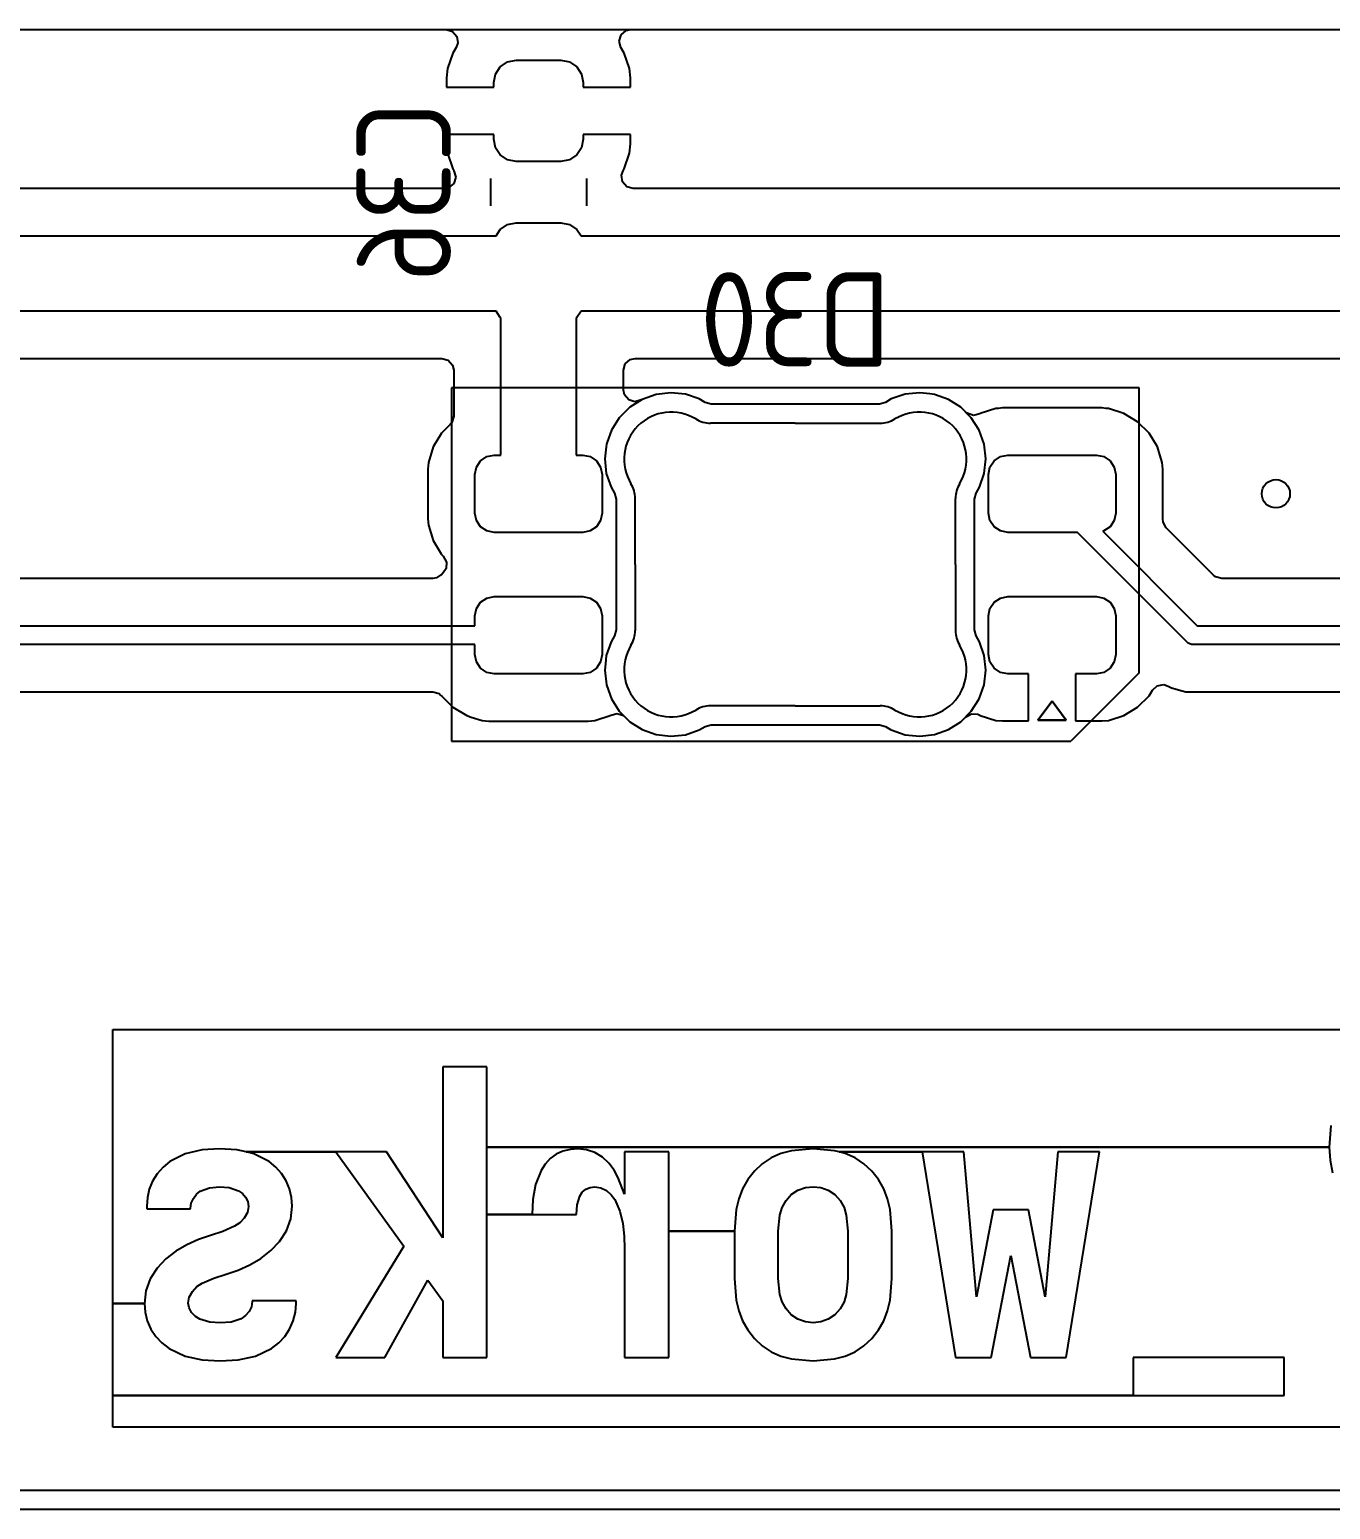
# Model space of a CAD drawing. Header units: millimetres. Extents: x 45 to 545, y -265 to -129.
# Drawn here: x 83.87 to 97.68, y -265.47 to -249.77 of the extents above; entities that cross this region are included whole.
import ezdxf
from ezdxf.enums import TextEntityAlignment as Align

# ---------------------------------------------------------------- set-up
doc = ezdxf.new("R2010")
doc.units = ezdxf.units.MM
for name, color, linetype, true_color in [('B.Cu', 151, 'CONTINUOUS', 0x6fccdb), ('B.Silkscreen', 203, 'CONTINUOUS', 0x8864cb), ('Edge.Cuts', 111, 'CONTINUOUS', 0x81ffbe), ('F.Cu', 241, 'CONTINUOUS', 0xe27299)]:
    doc.layers.add(name, color=color, linetype=linetype, true_color=true_color)
doc.styles.add('KICAD', font='isocp.shx')

msp = doc.modelspace()

# ---------------------------------------------------------------- linework, layer by layer
at = {"layer": 'B.Cu', "linetype": 'CONTINUOUS'}
for p, q in [((75.754229, -249.775), (88.295771, -249.775)), ((88.295771, -249.775), (88.36281, -249.794685)), ((90.151172, -249.830042), (90.204813, -249.785272)), ((90.204813, -249.785272), (90.254229, -249.775)), ((90.254229, -249.775), (102.795771, -249.775)), ((88.36281, -249.794685), (88.408565, -249.847489)), ((88.418509, -249.916647), (88.401309, -249.964098)), ((88.408565, -249.847489), (88.418509, -249.916647)), ((90.13025, -249.896706), (90.151172, -249.830042)), ((90.148691, -249.964098), (90.13025, -249.896706)), ((88.364546, -250.023699), (88.310319, -250.187347)), ((88.364549, -250.023692), (88.364546, -250.023699)), ((88.401309, -249.964098), (88.364549, -250.023692)), ((88.946613, -250.118079), (89.0375, -250.1)), ((89.0375, -250.1), (89.5125, -250.1)), ((89.5125, -250.1), (89.603387, -250.118079)), ((90.18545, -250.023692), (90.148691, -249.964098)), ((90.185453, -250.023699), (90.18545, -250.023692)), ((90.23968, -250.187347), (90.185453, -250.023699)), ((88.310319, -250.187347), (88.3, -250.288345)), ((88.8, -250.3375), (88.818079, -250.246613)), ((88.818079, -250.246613), (88.869562, -250.169562)), ((88.869562, -250.169562), (88.946613, -250.118079)), ((89.603387, -250.118079), (89.680438, -250.169562)), ((89.680438, -250.169562), (89.731921, -250.246613)), ((89.731921, -250.246613), (89.75, -250.3375)), ((90.249998, -250.288345), (90.23968, -250.187347)), ((88.3, -250.288345), (88.3, -250.3875)), ((88.3, -250.3875), (88.8, -250.3875)), ((88.8, -250.3875), (88.8, -250.3375)), ((89.75, -250.3375), (89.75, -250.3875)), ((89.75, -250.3875), (90.249999, -250.3875)), ((90.249999, -250.28836), (90.249998, -250.288345)), ((90.249999, -250.3875), (90.249999, -250.28836)), ((88.8, -250.8875), (88.300001, -250.8875)), ((88.300001, -250.8875), (88.300001, -250.986654)), ((88.300001, -250.986654), (88.310319, -251.087652)), ((88.8, -250.9375), (88.8, -250.8875)), ((88.818079, -251.028387), (88.8, -250.9375)), ((88.869562, -251.105438), (88.818079, -251.028387)), ((89.731921, -251.028387), (89.680438, -251.105438)), ((89.75, -250.9375), (89.731921, -251.028387)), ((90.25, -250.8875), (89.75, -250.8875)), ((89.75, -250.8875), (89.75, -250.9375)), ((90.23968, -251.087652), (90.249999, -250.986654)), ((90.249999, -250.986654), (90.25, -250.986641)), ((90.25, -250.986641), (90.25, -250.8875)), ((88.310319, -251.087652), (88.364546, -251.2513)), ((88.946613, -251.156921), (88.869562, -251.105438)), ((89.0375, -251.175), (88.946613, -251.156921)), ((89.5125, -251.175), (89.0375, -251.175)), ((89.603387, -251.156921), (89.5125, -251.175)), ((89.680438, -251.105438), (89.603387, -251.156921)), ((90.185453, -251.2513), (90.23968, -251.087652)), ((88.364546, -251.2513), (88.364549, -251.251307)), ((88.364549, -251.251307), (88.37787, -251.272902)), ((88.396311, -251.340294), (88.375389, -251.406958)), ((88.37787, -251.272902), (88.396311, -251.340294)), ((90.15493, -251.320353), (90.17213, -251.272902)), ((90.164874, -251.389511), (90.15493, -251.320353)), ((90.17213, -251.272902), (90.18545, -251.251307)), ((90.18545, -251.251307), (90.185453, -251.2513)), ((88.272332, -251.462), (75.777668, -251.462)), ((88.321748, -251.451728), (88.272332, -251.462)), ((88.375389, -251.406958), (88.321748, -251.451728)), ((90.210629, -251.442315), (90.164874, -251.389511)), ((90.277668, -251.462), (90.210629, -251.442315)), ((102.772332, -251.462), (90.277668, -251.462)), ((88.946613, -251.843079), (89.0375, -251.825)), ((89.0375, -251.825), (89.5125, -251.825)), ((89.5125, -251.825), (89.603387, -251.843079)), ((75.225832, -251.9625), (88.824168, -251.9625)), ((88.824168, -251.9625), (88.869562, -251.894562)), ((88.869562, -251.894562), (88.946613, -251.843079)), ((89.603387, -251.843079), (89.680438, -251.894562)), ((89.680438, -251.894562), (89.725832, -251.9625)), ((89.725832, -251.9625), (103.324168, -251.9625)), ((88.824168, -252.7625), (75.225832, -252.7625)), ((88.869562, -252.830438), (88.824168, -252.7625)), ((89.725832, -252.7625), (89.680438, -252.830438)), ((103.324168, -252.7625), (89.725832, -252.7625)), ((88.875, -252.834071), (88.869562, -252.830438)), ((88.875, -254.29), (88.875, -252.834071)), ((89.680438, -252.830438), (89.675, -252.834071)), ((89.675, -252.834071), (89.675, -254.29)), ((75.7995, -253.263), (88.2505, -253.263)), ((88.2505, -253.263), (88.317539, -253.282685)), ((88.317539, -253.282685), (88.363294, -253.335489)), ((88.363294, -253.335489), (88.3745, -253.387)), ((88.3745, -253.387), (88.3745, -253.876409)), ((90.1755, -253.387), (90.195185, -253.319961)), ((90.1755, -253.599687), (90.1755, -253.387)), ((90.195185, -253.319961), (90.247989, -253.274206)), ((90.247989, -253.274206), (90.2995, -253.263)), ((90.2995, -253.263), (102.7505, -253.263)), ((90.186295, -253.65029), (90.1755, -253.599687)), ((90.231624, -253.70346), (90.186295, -253.65029)), ((90.298503, -253.723683), (90.231624, -253.70346)), ((90.365699, -253.704538), (90.298503, -253.723683)), ((90.374926, -253.698712), (90.365699, -253.704538)), ((90.522267, -253.64644), (90.374926, -253.698712)), ((90.522268, -253.64644), (90.522267, -253.64644)), ((90.677509, -253.627929), (90.522268, -253.64644)), ((90.67751, -253.627929), (90.677509, -253.627929)), ((90.677511, -253.627929), (90.67751, -253.627929)), ((90.833011, -253.644089), (90.677511, -253.627929)), ((90.833014, -253.64409), (90.833011, -253.644089)), ((90.981128, -253.694129), (90.833014, -253.64409)), ((91.041831, -253.731271), (90.981128, -253.694129)), ((93.01887, -253.694129), (92.958169, -253.731271)), ((93.018871, -253.694129), (93.01887, -253.694129)), ((93.166986, -253.644091), (93.018871, -253.694129)), ((93.322487, -253.627931), (93.166986, -253.644091)), ((93.322488, -253.627931), (93.322487, -253.627931)), ((93.322491, -253.627931), (93.322488, -253.627931)), ((93.425984, -253.640271), (93.322491, -253.627931)), ((93.477733, -253.646442), (93.425984, -253.640271)), ((93.625074, -253.698716), (93.477731, -253.646442)), ((93.477731, -253.646442), (93.477733, -253.646442)), ((93.757274, -253.782182), (93.625074, -253.698716)), ((91.106549, -253.7495), (91.041831, -253.731271)), ((92.893451, -253.7495), (91.106549, -253.7495)), ((92.958169, -253.731271), (92.893451, -253.7495)), ((93.806565, -253.831473), (93.757274, -253.782182)), ((93.824361, -253.846223), (93.806565, -253.831473)), ((93.890834, -253.867745), (93.824361, -253.846223)), ((93.95839, -253.849913), (93.890834, -253.867745)), ((93.963327, -253.846928), (93.95839, -253.849913)), ((93.963329, -253.846927), (93.963327, -253.846928)), ((94.126894, -253.795959), (93.963329, -253.846927)), ((94.155327, -253.793375), (94.126894, -253.795959)), ((94.197974, -253.7895), (94.155327, -253.793375)), ((95.252026, -253.7895), (94.197974, -253.7895)), ((95.294672, -253.793375), (95.252026, -253.7895)), ((95.323106, -253.795959), (95.294672, -253.793375)), ((95.48667, -253.846927), (95.323104, -253.795959)), ((95.323104, -253.795959), (95.323106, -253.795959)), ((95.486671, -253.846928), (95.486669, -253.846927)), ((95.486669, -253.846927), (95.48667, -253.846927)), ((95.486673, -253.846929), (95.486671, -253.846928)), ((95.633291, -253.935563), (95.486673, -253.846929)), ((88.338181, -253.96409), (88.245566, -254.056704)), ((88.354815, -253.943448), (88.338181, -253.96409)), ((88.3745, -253.876409), (88.354815, -253.943448)), ((95.633294, -253.935565), (95.633291, -253.935563)), ((95.754434, -254.056705), (95.633294, -253.935565)), ((88.245565, -254.056705), (88.156927, -254.203329)), ((88.245566, -254.056704), (88.245565, -254.056705)), ((95.754435, -254.056707), (95.754434, -254.056705)), ((95.754437, -254.056709), (95.754435, -254.056707)), ((95.842281, -254.20202), (95.754437, -254.056709)), ((88.156927, -254.203329), (88.105959, -254.366894)), ((88.660043, -254.350043), (88.72655, -254.305605)), ((88.72655, -254.305605), (88.805, -254.29)), ((88.805, -254.29), (88.875, -254.29)), ((89.675, -254.29), (89.745, -254.29)), ((89.745, -254.29), (89.82345, -254.305605)), ((89.82345, -254.305605), (89.889957, -254.350043)), ((94.110043, -254.350043), (94.17655, -254.305605)), ((94.17655, -254.305605), (94.255, -254.29)), ((94.255, -254.29), (95.195, -254.29)), ((95.195, -254.29), (95.27345, -254.305605)), ((95.27345, -254.305605), (95.339957, -254.350043)), ((95.843072, -254.203329), (95.842281, -254.20202)), ((95.868556, -254.285111), (95.843072, -254.203329)), ((95.894041, -254.366896), (95.868556, -254.285111)), ((88.105959, -254.366896), (88.0995, -254.437974)), ((88.0995, -254.437974), (88.0995, -254.962026)), ((88.105959, -254.366894), (88.105959, -254.366896)), ((88.6, -254.495), (88.615605, -254.41655)), ((88.6, -254.905), (88.6, -254.495)), ((88.615605, -254.41655), (88.660043, -254.350043)), ((89.889957, -254.350043), (89.934395, -254.41655)), ((89.934395, -254.41655), (89.95, -254.495)), ((89.95, -254.495), (89.95, -254.905)), ((94.05, -254.495), (94.065605, -254.41655)), ((94.05, -254.905), (94.05, -254.495)), ((94.065605, -254.41655), (94.110043, -254.350043)), ((95.339957, -254.350043), (95.384395, -254.41655)), ((95.384395, -254.41655), (95.4, -254.495)), ((95.4, -254.495), (95.4, -254.905)), ((95.9005, -254.437974), (95.894041, -254.366896)), ((95.9005, -254.962026), (95.9005, -254.437974)), ((88.0995, -254.962026), (88.10301, -255.000656)), ((88.615605, -254.98345), (88.6, -254.905)), ((89.95, -254.905), (89.934395, -254.98345)), ((94.065605, -254.98345), (94.05, -254.905)), ((95.4, -254.905), (95.384395, -254.98345)), ((95.900373, -254.964825), (95.900432, -254.96351)), ((95.9005, -254.96483), (95.900373, -254.964825)), ((95.900405, -254.963067), (95.9005, -254.962026)), ((95.900432, -254.96351), (95.900405, -254.963067)), ((95.9005, -254.964836), (95.9005, -254.96483)), ((95.900515, -254.964836), (95.9005, -254.964836)), ((95.902729, -255.000656), (95.900515, -254.964836)), ((88.10301, -255.000656), (88.105959, -255.033105)), ((88.105959, -255.033105), (88.156927, -255.19667)), ((88.660043, -255.049957), (88.615605, -254.98345)), ((88.72655, -255.094395), (88.660043, -255.049957)), ((88.805, -255.11), (88.72655, -255.094395)), ((89.745, -255.11), (88.805, -255.11)), ((89.82345, -255.094395), (89.745, -255.11)), ((89.889957, -255.049957), (89.82345, -255.094395)), ((89.934395, -254.98345), (89.889957, -255.049957)), ((94.110043, -255.049957), (94.065605, -254.98345)), ((94.17655, -255.094395), (94.110043, -255.049957)), ((94.255, -255.11), (94.17655, -255.094395)), ((94.993578, -255.11), (94.255, -255.11)), ((96.154289, -256.27071), (94.993578, -255.11)), ((95.27345, -255.094395), (95.262912, -255.096491)), ((95.262912, -255.096491), (96.266421, -256.1)), ((95.339957, -255.049957), (95.27345, -255.094395)), ((95.384395, -254.98345), (95.339957, -255.049957)), ((95.936214, -255.061979), (95.902729, -255.000656)), ((96.437416, -255.563181), (95.936214, -255.061979)), ((88.156927, -255.19667), (88.156929, -255.196673)), ((88.156929, -255.196673), (88.242355, -255.337985)), ((88.242355, -255.337985), (88.245565, -255.343294)), ((88.245565, -255.343294), (88.26459, -255.362319)), ((88.26459, -255.362319), (88.298075, -255.423642)), ((88.298075, -255.423642), (88.293091, -255.493334)), ((88.192438, -255.592604), (88.151663, -255.5995)), ((88.238164, -255.559914), (88.192438, -255.592604)), ((88.240261, -255.562011), (88.238164, -255.559914)), ((88.264592, -255.537679), (88.240261, -255.562011)), ((88.293091, -255.493334), (88.264592, -255.537679)), ((96.458058, -255.579815), (96.437416, -255.563181)), ((96.525097, -255.5995), (96.458058, -255.579815)), ((88.151663, -255.5995), (82.025097, -255.5995)), ((102.651663, -255.5995), (96.525097, -255.5995)), ((88.615605, -255.91655), (88.660043, -255.850043)), ((88.660043, -255.850043), (88.72655, -255.805605)), ((88.72655, -255.805605), (88.805, -255.79)), ((88.805, -255.79), (89.745, -255.79)), ((89.745, -255.79), (89.82345, -255.805605)), ((89.82345, -255.805605), (89.889957, -255.850043)), ((89.889957, -255.850043), (89.934395, -255.91655)), ((94.065605, -255.91655), (94.110043, -255.850043)), ((94.110043, -255.850043), (94.17655, -255.805605)), ((94.17655, -255.805605), (94.255, -255.79)), ((94.255, -255.79), (95.195, -255.79)), ((95.195, -255.79), (95.27345, -255.805605)), ((95.27345, -255.805605), (95.339957, -255.850043)), ((95.339957, -255.850043), (95.384395, -255.91655)), ((88.6, -255.995), (88.615605, -255.91655)), ((88.6, -256.1), (88.6, -255.995)), ((89.934395, -255.91655), (89.95, -255.995)), ((89.95, -255.995), (89.95, -256.405)), ((94.05, -255.995), (94.065605, -255.91655)), ((94.05, -256.405), (94.05, -255.995)), ((95.384395, -255.91655), (95.4, -255.995)), ((95.4, -255.995), (95.4, -256.405)), ((81.766421, -256.1), (88.6, -256.1)), ((96.266421, -256.1), (103.1, -256.1)), ((88.6, -256.3), (81.725, -256.3)), ((88.6, -256.405), (88.6, -256.3)), ((96.169442, -256.283147), (96.154289, -256.27071)), ((96.18, -256.28752), (96.169442, -256.283147)), ((96.205491, -256.298079), (96.18, -256.28752)), ((96.225, -256.3), (96.205491, -256.298079)), ((103.1, -256.3), (96.225, -256.3)), ((88.615605, -256.48345), (88.6, -256.405)), ((88.660043, -256.549957), (88.615605, -256.48345)), ((89.934395, -256.48345), (89.889957, -256.549957)), ((89.95, -256.405), (89.934395, -256.48345)), ((94.065605, -256.48345), (94.05, -256.405)), ((94.110043, -256.549957), (94.065605, -256.48345)), ((95.384395, -256.48345), (95.339957, -256.549957)), ((95.4, -256.405), (95.384395, -256.48345)), ((88.72655, -256.594395), (88.660043, -256.549957)), ((88.805, -256.61), (88.72655, -256.594395)), ((89.745, -256.61), (88.805, -256.61)), ((89.82345, -256.594395), (89.745, -256.61)), ((89.889957, -256.549957), (89.82345, -256.594395)), ((94.17655, -256.594395), (94.110043, -256.549957)), ((94.255, -256.61), (94.17655, -256.594395)), ((94.475, -256.61), (94.255, -256.61)), ((94.475, -257.11), (94.475, -256.61)), ((95.195, -256.61), (94.975, -256.61)), ((94.975, -256.61), (94.975, -257.11)), ((95.27345, -256.594395), (95.195, -256.61)), ((95.339957, -256.549957), (95.27345, -256.594395)), ((81.645943, -256.8005), (88.151663, -256.8005)), ((88.151663, -256.8005), (88.218702, -256.820185)), ((88.218702, -256.820185), (88.239301, -256.838945)), ((88.239301, -256.838945), (88.24026, -256.837987)), ((88.24026, -256.837987), (88.245561, -256.843288)), ((88.245561, -256.843288), (88.245563, -256.843291)), ((88.245563, -256.843291), (88.366709, -256.964437)), ((95.632983, -256.964037), (95.754037, -256.842983)), ((95.754037, -256.842983), (95.790423, -256.782794)), ((95.790423, -256.782794), (95.841951, -256.735607)), ((95.841951, -256.735607), (95.91081, -256.723768)), ((95.91081, -256.723768), (95.95854, -256.739557)), ((95.95854, -256.739557), (95.993216, -256.759577)), ((95.993216, -256.759577), (96.105019, -256.789534)), ((96.105019, -256.789534), (96.145942, -256.8005)), ((96.145942, -256.8005), (96.145943, -256.8005)), ((96.145943, -256.8005), (102.651663, -256.8005)), ((88.366709, -256.964437), (88.513327, -257.053071)), ((95.486463, -257.052612), (95.632983, -256.964037)), ((88.513327, -257.053071), (88.51333, -257.053072)), ((88.51333, -257.053072), (88.513329, -257.053072)), ((88.513329, -257.053072), (88.561756, -257.068162)), ((88.561756, -257.068162), (88.676896, -257.104041)), ((88.676896, -257.104041), (88.747974, -257.1105)), ((88.747974, -257.1105), (88.747977, -257.1105)), ((88.747977, -257.1105), (89.802023, -257.1105)), ((89.802023, -257.1105), (89.802026, -257.1105)), ((89.802026, -257.1105), (89.873104, -257.104041)), ((89.873104, -257.104041), (90.036673, -257.053071)), ((90.036673, -257.053071), (90.041603, -257.05009)), ((90.041603, -257.05009), (90.109155, -257.032254)), ((90.109155, -257.032254), (90.17563, -257.05377)), ((90.17563, -257.05377), (90.193434, -257.068526)), ((90.193434, -257.068526), (90.242725, -257.117817)), ((90.242725, -257.117817), (90.242727, -257.117818)), ((90.242727, -257.117818), (90.242729, -257.11782)), ((90.242729, -257.11782), (90.374926, -257.201284)), ((91.041828, -257.168728), (91.106548, -257.1505)), ((91.106548, -257.1505), (91.139522, -257.150501)), ((91.139522, -257.150501), (91.139524, -257.1505)), ((91.139524, -257.1505), (91.960118, -257.1505)), ((91.960118, -257.1505), (92.860473, -257.1505)), ((92.860473, -257.1505), (92.893452, -257.1505)), ((92.893452, -257.1505), (92.958172, -257.16873)), ((93.625074, -257.201284), (93.757271, -257.11782)), ((93.757271, -257.11782), (93.806929, -257.068162)), ((93.806929, -257.068162), (93.868252, -257.034676)), ((93.868252, -257.034676), (93.937943, -257.03966)), ((93.937943, -257.03966), (93.958762, -257.049726)), ((93.958762, -257.049726), (93.963535, -257.052611)), ((93.963535, -257.052611), (93.963536, -257.052612)), ((93.963536, -257.052612), (94.126986, -257.103544)), ((94.126986, -257.103544), (94.126984, -257.103544)), ((94.126984, -257.103544), (94.198023, -257.11)), ((94.198023, -257.11), (94.475, -257.11)), ((94.975, -257.11), (95.251977, -257.11)), ((95.251977, -257.11), (95.323014, -257.103544)), ((95.323014, -257.103544), (95.486463, -257.052612)), ((90.374926, -257.201284), (90.522269, -257.253558)), ((90.522269, -257.253558), (90.677509, -257.272069)), ((90.677509, -257.272069), (90.833012, -257.255909)), ((90.833012, -257.255909), (90.981128, -257.205871)), ((90.981128, -257.205871), (91.041828, -257.168728)), ((92.958172, -257.16873), (93.011373, -257.201283)), ((93.011373, -257.201283), (93.018872, -257.205871)), ((93.018872, -257.205871), (93.166988, -257.255909)), ((93.166988, -257.255909), (93.322491, -257.272069)), ((93.322491, -257.272069), (93.477731, -257.253558)), ((93.477731, -257.253558), (93.625074, -257.201284)), ((541.996519, -265.2745), (48.003481, -265.2745))]:
    msp.add_line(p, q, dxfattribs=at)
at = {"layer": 'B.Cu'}
msp.add_circle((97.099999, -254.7), 0.15, dxfattribs=at)
at = {"layer": 'B.Silkscreen', "linetype": 'CONTINUOUS'}
for p, q in [((88.765, -251.353733), (88.765, -251.646267)), ((89.785, -251.353733), (89.785, -251.646267)), ((88.35, -253.575), (88.35, -257.325)), ((95.65, -253.575), (88.35, -253.575)), ((95.65, -256.6), (95.65, -253.575)), ((95.65, -256.6), (94.925, -257.325)), ((94.725, -256.9), (94.575, -257.1)), ((94.575, -257.1), (94.725, -256.9)), ((94.875, -257.1), (94.725, -256.9)), ((94.725, -256.9), (94.875, -257.1)), ((94.575, -257.1), (94.875, -257.1)), ((94.875, -257.1), (94.575, -257.1)), ((88.35, -257.325), (94.925, -257.325)), ((84.75838, -263.289991), (84.75838, -260.383865)), ((84.75838, -260.383865), (111.648301, -260.383865)), ((88.726413, -260.780212), (88.260397, -260.780212)), ((88.260397, -260.780212), (88.260397, -262.593349)), ((88.726413, -261.632192), (88.726413, -260.780212)), ((97.68292, -261.403398), (97.666067, -261.632192)), ((85.526221, -261.701435), (85.362456, -261.785516)), ((85.704457, -261.659487), (85.526221, -261.701435)), ((85.889105, -261.648862), (85.704457, -261.659487)), ((86.073752, -261.659487), (85.889105, -261.648862)), ((86.171924, -261.682568), (86.073752, -261.659487)), ((86.252172, -261.701435), (86.171924, -261.682568)), ((86.171924, -261.682568), (87.123019, -261.682568)), ((87.123019, -261.682568), (86.171924, -261.682568)), ((86.415936, -261.785516), (86.252172, -261.701435)), ((87.123019, -261.682568), (87.84494, -262.68146)), ((87.660293, -261.682568), (87.123019, -261.682568)), ((88.260397, -262.593349), (87.660293, -261.682568)), ((88.726413, -262.345687), (88.726413, -261.632192)), ((88.726413, -261.632192), (97.666067, -261.632192)), ((97.666067, -261.632192), (88.726413, -261.632192)), ((89.461183, -261.706702), (89.397958, -261.753825)), ((89.534246, -261.674141), (89.461183, -261.706702)), ((89.612653, -261.655144), (89.534246, -261.674141)), ((89.691599, -261.648862), (89.612653, -261.655144)), ((89.782383, -261.658728), (89.691599, -261.648862)), ((89.872217, -261.688796), (89.782383, -261.658728)), ((89.953782, -261.736814), (89.872217, -261.688796)), ((90.656969, -261.682568), (90.186924, -261.682568)), ((90.186924, -261.682568), (90.186924, -262.131547)), ((90.656969, -262.521908), (90.656969, -261.682568)), ((91.84808, -261.699481), (91.743972, -261.745582)), ((91.960127, -261.669928), (91.84808, -261.699481)), ((92.188921, -261.648862), (91.960127, -261.669928)), ((92.417716, -261.669928), (92.188921, -261.648862)), ((92.465639, -261.682568), (92.417716, -261.669928)), ((92.529762, -261.699481), (92.465639, -261.682568)), ((92.465639, -261.682568), (93.347365, -261.682568)), ((93.347365, -261.682568), (92.465639, -261.682568)), ((92.633871, -261.745582), (92.529762, -261.699481)), ((93.347365, -261.682568), (93.699808, -263.865)), ((93.787918, -261.682568), (93.347365, -261.682568)), ((93.922374, -263.218733), (93.787918, -261.682568)), ((94.786994, -261.682568), (94.652538, -263.218733)), ((95.227547, -261.682568), (94.786994, -261.682568)), ((94.875104, -263.865), (95.227547, -261.682568)), ((97.666067, -261.632192), (97.67499, -261.769571)), ((85.290109, -261.843623), (85.228183, -261.913377)), ((85.362456, -261.785516), (85.290109, -261.843623)), ((86.487871, -261.843338), (86.415936, -261.785516)), ((86.548011, -261.911362), (86.487871, -261.843338)), ((89.344464, -261.812574), (89.301421, -261.879855)), ((89.397958, -261.753825), (89.344464, -261.812574)), ((90.021144, -261.80017), (89.953782, -261.736814)), ((90.076661, -261.875015), (90.021144, -261.80017)), ((90.121894, -261.957524), (90.076661, -261.875015)), ((91.649162, -261.807812), (91.565736, -261.886083)), ((91.743972, -261.745582), (91.649162, -261.807812)), ((92.728715, -261.807803), (92.633871, -261.745582)), ((92.81229, -261.886083), (92.728715, -261.807803)), ((97.67499, -261.769571), (97.701788, -261.904951)), ((85.17866, -261.992269), (85.144103, -262.077142)), ((85.228183, -261.913377), (85.17866, -261.992269)), ((86.596127, -261.988509), (86.548011, -261.911362)), ((86.632091, -262.074944), (86.596127, -261.988509)), ((89.24262, -262.028782), (89.215326, -262.186318)), ((89.301421, -261.879855), (89.24262, -262.028782)), ((90.186924, -262.131547), (90.121894, -261.957524)), ((91.495278, -261.976589), (91.43989, -262.074944)), ((91.565736, -261.886083), (91.495278, -261.976589)), ((92.882643, -261.976569), (92.81229, -261.886083)), ((92.938136, -262.074944), (92.882643, -261.976569)), ((85.123634, -262.166296), (85.116809, -262.257576)), ((85.144103, -262.077142), (85.123634, -262.166296)), ((85.590093, -262.22568), (85.612133, -262.175694)), ((85.612133, -262.175694), (85.645548, -262.13224)), ((85.645548, -262.13224), (85.685589, -262.100223)), ((85.685589, -262.100223), (85.782126, -262.062487)), ((85.782126, -262.062487), (85.889105, -262.051863)), ((85.889105, -262.051863), (85.992053, -262.060289)), ((85.992053, -262.060289), (86.090605, -262.093995)), ((86.090605, -262.093995), (86.132551, -262.123809)), ((86.132551, -262.123809), (86.166259, -262.163237)), ((86.166259, -262.163237), (86.188181, -262.209658)), ((86.654122, -262.166064), (86.632091, -262.074944)), ((86.6614, -262.257576), (86.654122, -262.166064)), ((89.215326, -262.186318), (89.208914, -262.345687)), ((89.685371, -262.244937), (89.712665, -262.150598)), ((89.712665, -262.150598), (89.739118, -262.110935)), ((89.739118, -262.110935), (89.777695, -262.079157)), ((89.777695, -262.079157), (89.823574, -262.058636)), ((89.823574, -262.058636), (89.872217, -262.051863)), ((89.872217, -262.051863), (89.936427, -262.061759)), ((89.936427, -262.061759), (89.996048, -262.091796)), ((89.996048, -262.091796), (90.047143, -262.136087)), ((90.047143, -262.136087), (90.086174, -262.188333)), ((90.086174, -262.188333), (90.138747, -262.309966)), ((91.399027, -262.180512), (91.372662, -262.293297)), ((91.43989, -262.074944), (91.399027, -262.180512)), ((91.901509, -262.198775), (91.957042, -262.135774)), ((91.957042, -262.135774), (92.027355, -262.089598)), ((92.027355, -262.089598), (92.106865, -262.06123)), ((92.106865, -262.06123), (92.188921, -262.051863)), ((92.188921, -262.051863), (92.270978, -262.06123)), ((92.270978, -262.06123), (92.350488, -262.089598)), ((92.350488, -262.089598), (92.420837, -262.135766)), ((92.420837, -262.135766), (92.476517, -262.198775)), ((92.978859, -262.180503), (92.938136, -262.074944)), ((93.005181, -262.293297), (92.978859, -262.180503)), ((85.116809, -262.257576), (85.116809, -262.286885)), ((85.116809, -262.286885), (85.582824, -262.286885)), ((85.582824, -262.278459), (85.590093, -262.22568)), ((85.582824, -262.286885), (85.582824, -262.278459)), ((86.1847, -262.325379), (86.151605, -262.383422)), ((86.195568, -262.261789), (86.1847, -262.325379)), ((86.188181, -262.209658), (86.195568, -262.261789)), ((86.646746, -262.391849), (86.6614, -262.257576)), ((88.726413, -263.865), (88.726413, -262.345687)), ((88.726413, -262.345687), (89.208914, -262.345687)), ((89.208914, -262.345687), (88.726413, -262.345687)), ((89.208914, -262.345687), (89.679143, -262.345687)), ((89.679143, -262.345687), (89.685371, -262.244937)), ((90.138747, -262.309966), (90.168056, -262.442224)), ((91.372662, -262.293297), (91.353794, -262.521908)), ((91.836479, -262.354113), (91.861053, -262.273282)), ((91.861053, -262.273282), (91.901509, -262.198775)), ((92.476517, -262.198775), (92.516875, -262.273267)), ((92.516875, -262.273267), (92.541547, -262.354113)), ((93.024049, -262.521908), (93.005181, -262.293297)), ((94.098595, -262.295312), (93.922374, -263.218733)), ((94.476317, -262.295312), (94.098595, -262.295312)), ((94.652538, -263.218733), (94.476317, -262.295312)), ((86.048656, -262.471716), (85.924825, -262.526304)), ((86.103575, -262.432978), (86.048656, -262.471716)), ((86.151605, -262.383422), (86.103575, -262.432978)), ((86.600584, -262.519893), (86.646746, -262.391849)), ((90.168056, -262.442224), (90.182711, -262.574481)), ((91.819626, -262.521908), (91.836479, -262.354113)), ((92.541547, -262.354113), (92.558217, -262.521908)), ((85.666721, -262.612217), (85.54289, -262.666805)), ((85.794766, -262.568253), (85.666721, -262.612217)), ((85.924825, -262.526304), (85.794766, -262.568253)), ((86.434804, -262.72982), (86.527128, -262.633283)), ((86.527128, -262.633283), (86.600584, -262.519893)), ((90.182711, -262.574481), (90.186924, -262.706556)), ((90.656969, -263.865), (90.656969, -262.521908)), ((90.656969, -262.521908), (91.353794, -262.521908)), ((91.353794, -262.521908), (90.656969, -262.521908)), ((91.353794, -262.521908), (91.353794, -263.025659)), ((91.819626, -263.025659), (91.819626, -262.521908)), ((92.558217, -262.521908), (92.558217, -263.025659)), ((93.024049, -263.025659), (93.024049, -262.521908)), ((85.318309, -262.815732), (85.225985, -262.914467)), ((85.425471, -262.73385), (85.318309, -262.815732)), ((85.54289, -262.666805), (85.425471, -262.73385)), ((86.210223, -262.880762), (86.327826, -262.811519)), ((86.327826, -262.811519), (86.434804, -262.72982)), ((87.84494, -262.68146), (87.123019, -263.865)), ((90.186924, -262.706556), (90.186924, -263.865)), ((94.077529, -263.865), (94.287456, -262.78221)), ((94.287456, -262.78221), (94.497383, -263.865)), ((85.225985, -262.914467), (85.154727, -263.027674)), ((85.958347, -262.979497), (86.086392, -262.93535)), ((86.086392, -262.93535), (86.210223, -262.880762)), ((85.154727, -263.027674), (85.108565, -263.155718)), ((85.601692, -263.16213), (85.649828, -263.111266)), ((85.649828, -263.111266), (85.704457, -263.073836)), ((85.704457, -263.073836), (85.828288, -263.021446)), ((85.828288, -263.021446), (85.958347, -262.979497)), ((87.64344, -263.865), (88.101029, -263.042329)), ((88.101029, -263.042329), (88.260397, -263.260682)), ((91.353794, -263.025659), (91.372662, -263.25427)), ((91.836479, -263.193454), (91.819626, -263.025659)), ((92.558217, -263.025659), (92.541547, -263.193454)), ((93.005181, -263.25427), (93.024049, -263.025659)), ((85.108565, -263.155718), (85.091713, -263.289991)), ((85.557545, -263.285778), (85.568392, -263.221876)), ((85.566325, -263.337834), (85.557545, -263.285778)), ((85.568392, -263.221876), (85.601692, -263.16213)), ((86.237517, -263.268925), (86.229138, -263.325111)), ((86.703349, -263.260682), (86.237517, -263.260682)), ((86.237517, -263.260682), (86.237517, -263.268925)), ((86.703349, -263.289991), (86.703349, -263.260682)), ((88.260397, -263.260682), (88.260397, -263.865)), ((91.372662, -263.25427), (91.399015, -263.366924)), ((91.861038, -263.274157), (91.836479, -263.193454)), ((91.901509, -263.348792), (91.861038, -263.274157)), ((92.51689, -263.274172), (92.476517, -263.348792)), ((92.541547, -263.193454), (92.51689, -263.274172)), ((92.978872, -263.366933), (93.005181, -263.25427)), ((84.75838, -264.268), (84.75838, -263.289991)), ((84.75838, -263.289991), (85.091713, -263.289991)), ((85.091713, -263.289991), (84.75838, -263.289991)), ((85.091713, -263.289991), (85.099485, -263.381699)), ((85.099485, -263.381699), (85.12322, -263.474638)), ((85.593265, -263.386528), (85.566325, -263.337834)), ((85.632924, -263.42714), (85.593265, -263.386528)), ((85.679361, -263.455771), (85.632924, -263.42714)), ((86.165989, -263.419162), (86.119914, -263.451557)), ((86.203995, -263.376086), (86.165989, -263.419162)), ((86.229138, -263.325111), (86.203995, -263.376086)), ((86.671842, -263.474638), (86.695577, -263.381699)), ((86.695577, -263.381699), (86.703349, -263.289991)), ((91.399015, -263.366924), (91.43989, -263.472623)), ((91.957021, -263.411683), (91.901509, -263.348792)), ((92.027355, -263.457969), (91.957021, -263.411683)), ((92.420858, -263.411691), (92.350488, -263.457969)), ((92.476517, -263.348792), (92.420858, -263.411691)), ((92.938136, -263.472623), (92.978872, -263.366933)), ((85.12322, -263.474638), (85.161607, -263.562601)), ((85.161607, -263.562601), (85.213346, -263.640418)), ((85.786339, -263.487278), (85.679361, -263.455771)), ((85.897531, -263.495704), (85.786339, -263.487278)), ((86.012936, -263.487278), (85.897531, -263.495704)), ((86.119914, -263.451557), (86.012936, -263.487278)), ((86.581716, -263.640418), (86.633353, -263.562619)), ((86.633353, -263.562619), (86.671842, -263.474638)), ((91.43989, -263.472623), (91.495278, -263.570978)), ((91.495278, -263.570978), (91.565736, -263.661484)), ((92.106865, -263.486337), (92.027355, -263.457969)), ((92.188921, -263.495704), (92.106865, -263.486337)), ((92.270978, -263.486337), (92.188921, -263.495704)), ((92.350488, -263.457969), (92.270978, -263.486337)), ((92.81229, -263.661484), (92.882643, -263.570998)), ((92.882643, -263.570998), (92.938136, -263.472623)), ((85.213346, -263.640418), (85.277633, -263.708398)), ((85.277633, -263.708398), (85.35403, -263.766448)), ((86.441032, -263.766448), (86.517429, -263.708398)), ((86.517429, -263.708398), (86.581716, -263.640418)), ((91.565736, -263.661484), (91.649141, -263.739647)), ((91.649141, -263.739647), (91.743972, -263.801985)), ((92.633871, -263.801985), (92.728736, -263.739656)), ((92.728736, -263.739656), (92.81229, -263.661484)), ((85.35403, -263.766448), (85.524023, -263.84833)), ((85.524023, -263.84833), (85.706655, -263.88808)), ((85.706655, -263.88808), (85.897531, -263.898522)), ((85.897531, -263.898522), (86.08859, -263.88808)), ((86.08859, -263.88808), (86.271039, -263.84833)), ((86.271039, -263.84833), (86.441032, -263.766448)), ((87.123019, -263.865), (87.64344, -263.865)), ((88.260397, -263.865), (88.726413, -263.865)), ((90.186924, -263.865), (90.656969, -263.865)), ((91.743972, -263.801985), (91.848084, -263.848041)), ((91.848084, -263.848041), (91.960127, -263.877456)), ((91.960127, -263.877456), (92.188921, -263.898522)), ((92.188921, -263.898522), (92.417716, -263.877456)), ((92.417716, -263.877456), (92.529759, -263.848041)), ((92.529759, -263.848041), (92.633871, -263.801985)), ((93.699808, -263.865), (94.077529, -263.865)), ((94.497383, -263.865), (94.875104, -263.865)), ((97.187595, -263.865), (95.584385, -263.865)), ((95.584385, -263.865), (95.584385, -264.268)), ((97.187595, -264.268), (97.187595, -263.865)), ((84.75838, -264.601333), (84.75838, -264.268)), ((84.75838, -264.268), (95.584385, -264.268)), ((95.584385, -264.268), (84.75838, -264.268)), ((95.584385, -264.268), (97.187595, -264.268)), ((111.648301, -264.601333), (84.75838, -264.601333))]:
    msp.add_line(p, q, dxfattribs=at)
at = {"layer": 'Edge.Cuts', "linetype": 'CONTINUOUS'}
for p, q in [((92, -253.95), (91.099647, -253.95)), ((92, -253.95), (92.900353, -253.95)), ((90.3, -255.45), (90.3, -254.749647)), ((93.7, -255.45), (93.7, -254.749647)), ((90.3, -255.45), (90.3, -256.150353)), ((93.7, -255.45), (93.7, -256.150353)), ((92, -256.95), (91.099647, -256.95)), ((92, -256.95), (92.900353, -256.95)), ((542, -265.475), (48, -265.475))]:
    msp.add_line(p, q, dxfattribs=at)
at = {"layer": 'Edge.Cuts'}
for centre, radius, start, end in [((90.68284, -254.33284), 0.499999, -301.4001015, -148.5998985), ((93.317158, -254.332842), 0.5, -31.3997865, 121.3997865), ((91.09965, -253.64998), 0.30002, -121.3982783, -90.0005729), ((92.900356, -253.650008), 0.299992, -90.000573, -58.5999137), ((90, -254.7496), 0.299976, -0.0089763, 31.3921169), ((93.999992, -254.749644), 0.299992, -211.4000863, -179.999427), ((90.00032, -256.15044), 0.29968, -31.4174572, 0.0166335), ((93.999992, -256.150356), 0.299992, -180.000573, -148.5999137), ((90.68284, -256.56716), 0.499999, -211.4001015, -58.5998985), ((93.317158, -256.567158), 0.5, -121.3997865, 31.3997865), ((91.0996, -257.25), 0.299976, 89.9910237, 121.3921169), ((92.900356, -257.249992), 0.299992, 58.5999137, 90.000573)]:
    msp.add_arc(centre, radius, start, end, dxfattribs=at)
at = {"layer": 'F.Cu', "linetype": 'CONTINUOUS'}
for p, q in [((47.7, -249.775), (542.3, -249.775)), ((90.374926, -253.698712), (90.242723, -253.78218)), ((90.522267, -253.64644), (90.374926, -253.698712)), ((90.522268, -253.64644), (90.522267, -253.64644)), ((90.677509, -253.627929), (90.522268, -253.64644)), ((90.67751, -253.627929), (90.677509, -253.627929)), ((90.677511, -253.627929), (90.67751, -253.627929)), ((90.833011, -253.644089), (90.677511, -253.627929)), ((90.833014, -253.64409), (90.833011, -253.644089)), ((90.981128, -253.694129), (90.833014, -253.64409)), ((91.041831, -253.731271), (90.981128, -253.694129)), ((93.01887, -253.694129), (92.958169, -253.731271)), ((93.018871, -253.694129), (93.01887, -253.694129)), ((93.166986, -253.644091), (93.018871, -253.694129)), ((93.322487, -253.627931), (93.166986, -253.644091)), ((93.322488, -253.627931), (93.322487, -253.627931)), ((93.322491, -253.627931), (93.322488, -253.627931)), ((93.425984, -253.640271), (93.322491, -253.627931)), ((93.477733, -253.646442), (93.425984, -253.640271)), ((93.625074, -253.698716), (93.477731, -253.646442)), ((93.477731, -253.646442), (93.477733, -253.646442)), ((93.757274, -253.782182), (93.625074, -253.698716)), ((90.242723, -253.78218), (90.13218, -253.892723)), ((91.106549, -253.7495), (91.041831, -253.731271)), ((92.893451, -253.7495), (91.106549, -253.7495)), ((92.958169, -253.731271), (92.893451, -253.7495)), ((93.867817, -253.892725), (93.757274, -253.782182)), ((90.048712, -254.024926), (90.004145, -254.150549)), ((90.13218, -253.892723), (90.048712, -254.024926)), ((93.867818, -253.892727), (93.867817, -253.892725)), ((93.86782, -253.892729), (93.867818, -253.892727)), ((93.951284, -254.024926), (93.86782, -253.892729)), ((94.003558, -254.172269), (93.951284, -254.024926)), ((89.99644, -254.172268), (89.992893, -254.20202)), ((90.004145, -254.150549), (89.99644, -254.172268)), ((94.022069, -254.327509), (94.003558, -254.172269)), ((89.992893, -254.20202), (89.977929, -254.327511)), ((89.977929, -254.327511), (89.994089, -254.483011)), ((94.005909, -254.483012), (94.022069, -254.327511)), ((94.022069, -254.327511), (94.022069, -254.327509)), ((89.994089, -254.483011), (89.99409, -254.483014)), ((89.99409, -254.483014), (90.044129, -254.631129)), ((93.955871, -254.631128), (94.005909, -254.483012)), ((90.044129, -254.631129), (90.08127, -254.691829)), ((93.91873, -254.691826), (93.955871, -254.631128)), ((90.08127, -254.691829), (90.099499, -254.756548)), ((90.099499, -254.756548), (90.099499, -254.803952)), ((90.099499, -254.803952), (90.0995, -254.803961)), ((90.0995, -254.803961), (90.0995, -256.098276)), ((93.9005, -254.756546), (93.91873, -254.691826)), ((93.9005, -256.143451), (93.9005, -254.756546)), ((90.081268, -256.208175), (90.044131, -256.268867)), ((90.099497, -256.14342), (90.081268, -256.208175)), ((90.0995, -256.098276), (90.099484, -256.098439)), ((90.099484, -256.098439), (90.099497, -256.14342)), ((93.918729, -256.20817), (93.9005, -256.143451)), ((93.955871, -256.268872), (93.918729, -256.20817)), ((90.044128, -256.268874), (89.994091, -256.416986)), ((90.044131, -256.268867), (90.044128, -256.268874)), ((94.005909, -256.416988), (93.955871, -256.268872)), ((89.985116, -256.503356), (89.977931, -256.572491)), ((89.994091, -256.416986), (89.985116, -256.503356)), ((94.022069, -256.572491), (94.005909, -256.416988)), ((89.977931, -256.572491), (89.996442, -256.727731)), ((94.003558, -256.727731), (94.022069, -256.572491)), ((89.996442, -256.727731), (90.035057, -256.836575)), ((90.035057, -256.836575), (90.048716, -256.875073)), ((93.951284, -256.875074), (94.003558, -256.727731)), ((90.048716, -256.875073), (90.048716, -256.875075)), ((90.048716, -256.875075), (90.132182, -257.007274)), ((90.132182, -257.007274), (90.242725, -257.117817)), ((93.757271, -257.11782), (93.86782, -257.007271)), ((93.86782, -257.007271), (93.951284, -256.875074)), ((90.242725, -257.117817), (90.242727, -257.117818)), ((90.242727, -257.117818), (90.242729, -257.11782)), ((90.242729, -257.11782), (90.374926, -257.201284)), ((91.041828, -257.168728), (91.106548, -257.1505)), ((91.106548, -257.1505), (91.139522, -257.150501)), ((91.139522, -257.150501), (91.139524, -257.1505)), ((91.139524, -257.1505), (91.960118, -257.1505)), ((91.960118, -257.1505), (92.860473, -257.1505)), ((92.860473, -257.1505), (92.893452, -257.1505)), ((92.893452, -257.1505), (92.958172, -257.16873)), ((93.625074, -257.201284), (93.757271, -257.11782)), ((90.374926, -257.201284), (90.522269, -257.253558)), ((90.522269, -257.253558), (90.677509, -257.272069)), ((90.677509, -257.272069), (90.833012, -257.255909)), ((90.833012, -257.255909), (90.981128, -257.205871)), ((90.981128, -257.205871), (91.041828, -257.168728)), ((92.958172, -257.16873), (93.011373, -257.201283)), ((93.011373, -257.201283), (93.018872, -257.205871)), ((93.018872, -257.205871), (93.166988, -257.255909)), ((93.166988, -257.255909), (93.322491, -257.272069)), ((93.322491, -257.272069), (93.477731, -257.253558)), ((93.477731, -257.253558), (93.625074, -257.201284)), ((541.996519, -265.2745), (48.003481, -265.2745))]:
    msp.add_line(p, q, dxfattribs=at)
at = {"layer": 'F.Cu'}
msp.add_circle((97.099999, -254.7), 0.15, dxfattribs=at)

# ---------------------------------------------------------------- texts
at = {"layer": 'B.Silkscreen', "style": 'KICAD', "text_generation_flag": 2}
msp.add_text('C36', height=1, rotation=90, dxfattribs=at).set_placement((87.845, -251.5), align=Align.MIDDLE_CENTER)
msp.add_text('D30', height=1, dxfattribs=at).set_placement((92, -252.85), align=Align.MIDDLE_CENTER)

doc.saveas('drawing.dxf')
